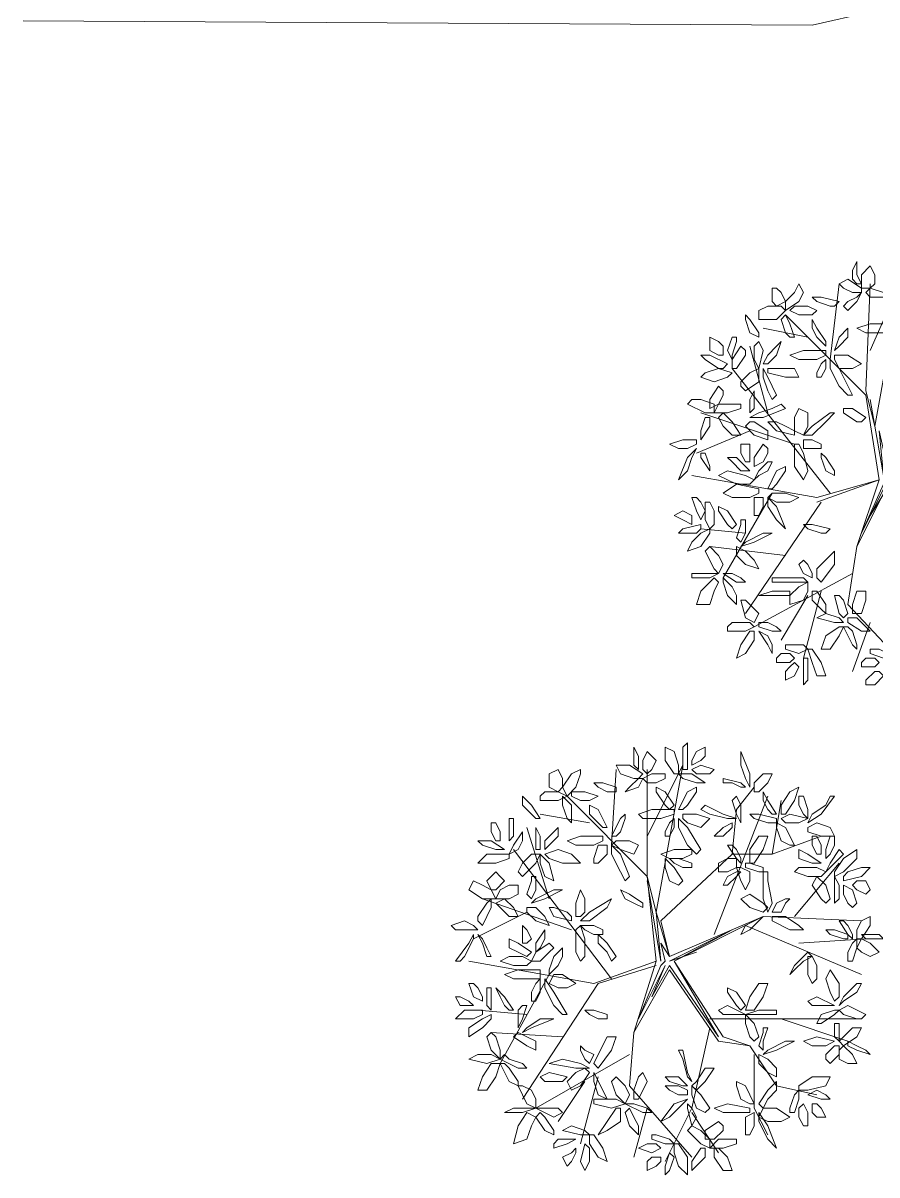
# Model space of a CAD drawing. Header units: millimetres. Extents: x 2529 to 2673, y 1639 to 1859.
# Drawn here: x 2553.42 to 2558.83, y 1704.19 to 1711.49 of the extents above; entities that cross this region are included whole.
import ezdxf

# ---------------------------------------------------------------- set-up
doc = ezdxf.new("R2010")
doc.units = ezdxf.units.MM
doc.layers.add('PDF_0', color=7, linetype='Continuous')
doc.layers.add('PDF_CVL_CUADCON_TIT', color=7, linetype='Continuous')

msp = doc.modelspace()

# ---------------------------------------------------------------- linework, layer by layer
at = {"layer": 'PDF_0', "lineweight": 9}
for points in [[(2558.702, 1709.8337), (2558.7302, 1709.8337), (2558.702, 1709.8902), (2558.702, 1709.9749), (2558.6737, 1709.9185), (2558.6737, 1709.862)], [(2558.7867, 1709.8055), (2558.7302, 1709.8055), (2558.7302, 1709.8902), (2558.7867, 1709.9467), (2558.8149, 1709.8902), (2558.8149, 1709.8337)], [(2558.2219, 1709.7773), (2558.2502, 1709.7208), (2558.1937, 1709.6925), (2558.1654, 1709.7208), (2558.1654, 1709.8055), (2558.1937, 1709.8055)], [(2558.3349, 1709.8337), (2558.3631, 1709.7773), (2558.3349, 1709.7208), (2558.2502, 1709.6643), (2558.2502, 1709.7208), (2558.3066, 1709.7773)], [(2558.6737, 1709.7773), (2558.6173, 1709.8055), (2558.589, 1709.8337), (2558.6455, 1709.862), (2558.7302, 1709.8055), (2558.7302, 1709.7773)], [(2558.8432, 1709.749), (2558.7867, 1709.749), (2558.7585, 1709.7773), (2558.7867, 1709.8055), (2558.8714, 1709.7773), (2558.8714, 1709.749)], [(2558.5325, 1709.6925), (2558.4478, 1709.7208), (2558.4196, 1709.749), (2558.4761, 1709.749), (2558.589, 1709.7208), (2558.5608, 1709.6925)], [(2558.6455, 1709.7208), (2558.702, 1709.749), (2558.7302, 1709.7773), (2558.702, 1709.7208), (2558.6455, 1709.6643), (2558.6173, 1709.6925)], [(2558.1372, 1709.6925), (2558.2219, 1709.6925), (2558.2502, 1709.6643), (2558.1937, 1709.6078), (2558.0807, 1709.6078), (2558.0807, 1709.6643)], [(2558.2784, 1709.6643), (2558.3066, 1709.6925), (2558.3913, 1709.6925), (2558.4478, 1709.6643), (2558.4196, 1709.6361), (2558.3349, 1709.6361)], [(2558.0242, 1709.5231), (2557.996, 1709.6078), (2557.996, 1709.6361), (2558.0242, 1709.6078), (2558.0807, 1709.5231), (2558.0807, 1709.4949)], [(2558.2502, 1709.5231), (2558.2219, 1709.6078), (2558.2502, 1709.6361), (2558.2784, 1709.5796), (2558.3066, 1709.4949), (2558.2784, 1709.4949)], [(2558.4478, 1709.4949), (2558.4196, 1709.5513), (2558.4196, 1709.6078), (2558.4478, 1709.5513), (2558.5043, 1709.4666), (2558.5043, 1709.4384)], [(2558.8714, 1709.5231), (2558.7585, 1709.5231), (2558.702, 1709.5513), (2558.7867, 1709.5796), (2558.9279, 1709.5796), (2558.9279, 1709.5513)], [(2558.589, 1709.4384), (2558.5608, 1709.4101), (2558.589, 1709.4949), (2558.6455, 1709.5513), (2558.6455, 1709.4949)], [(2557.8548, 1709.3819), (2557.8266, 1709.3819), (2557.7701, 1709.4101), (2557.7701, 1709.4949), (2557.8266, 1709.4666), (2557.8548, 1709.4384)], [(2557.9395, 1709.4666), (2557.9113, 1709.3819), (2557.9113, 1709.3537), (2557.883, 1709.4101), (2557.9113, 1709.4949), (2557.9395, 1709.4949)], [(2557.996, 1709.3819), (2557.9395, 1709.2972), (2557.9113, 1709.2972), (2557.9113, 1709.3537), (2557.9678, 1709.4384), (2557.996, 1709.4101)], [(2558.0525, 1709.3537), (2558.0807, 1709.2972), (2558.109, 1709.4101), (2558.0807, 1709.4666), (2558.0525, 1709.4384)], [(2558.1372, 1709.3819), (2558.1937, 1709.4384), (2558.2219, 1709.4666), (2558.1937, 1709.3819), (2558.1372, 1709.3254), (2558.109, 1709.3254)], [(2557.8266, 1709.2972), (2557.7418, 1709.3537), (2557.7136, 1709.3819), (2557.7701, 1709.3819), (2557.883, 1709.3254), (2557.8548, 1709.2972)], [(2558.4478, 1709.3537), (2558.3349, 1709.3537), (2558.2784, 1709.3819), (2558.3631, 1709.4101), (2558.5043, 1709.4101), (2558.5043, 1709.3819)], [(2558.5608, 1709.3537), (2558.5608, 1709.3819), (2558.6455, 1709.3819), (2558.7302, 1709.3254), (2558.6737, 1709.2972), (2558.589, 1709.2972)], [(2557.9113, 1709.2689), (2557.883, 1709.2407), (2557.7983, 1709.2125), (2557.7136, 1709.2407), (2557.7418, 1709.2689), (2557.8266, 1709.2972)], [(2557.9678, 1709.2125), (2558.0242, 1709.2689), (2558.0807, 1709.2972), (2558.0807, 1709.2125), (2557.996, 1709.156), (2557.9678, 1709.1842)], [(2558.1372, 1709.156), (2558.109, 1709.2407), (2558.109, 1709.2972), (2558.1372, 1709.2407), (2558.1937, 1709.1277), (2558.1654, 1709.0995)], [(2558.1372, 1709.2972), (2558.1372, 1709.2689), (2558.2502, 1709.2407), (2558.3349, 1709.2407), (2558.3066, 1709.2972), (2558.1937, 1709.2972)], [(2558.4478, 1709.2407), (2558.4761, 1709.2407), (2558.5043, 1709.2972), (2558.5043, 1709.3537), (2558.4761, 1709.3254), (2558.4478, 1709.2689)], [(2558.589, 1709.1842), (2558.5325, 1709.2972), (2558.5325, 1709.3537), (2558.589, 1709.2972), (2558.6737, 1709.1277), (2558.6455, 1709.1277)], [(2557.8548, 1709.1277), (2557.8266, 1709.0713), (2557.7701, 1709.043), (2557.7701, 1709.0995), (2557.8266, 1709.1842), (2557.8548, 1709.156)], [(2558.0242, 1709.0995), (2558.0242, 1709.043), (2558.0242, 1709.0148), (2558.0525, 1709.043), (2558.0525, 1709.1277), (2558.0525, 1709.156)], [(2557.7136, 1709.0995), (2557.7983, 1709.0713), (2557.7983, 1709.0148), (2557.7418, 1709.0148), (2557.6289, 1709.0713), (2557.6571, 1709.0995)], [(2557.9678, 1709.0713), (2557.9678, 1709.043), (2557.883, 1709.0148), (2557.7983, 1709.0148), (2557.8266, 1709.0713), (2557.9113, 1709.0713)], [(2558.1654, 1709.043), (2558.0807, 1709.0148), (2558.0242, 1708.9865), (2558.109, 1708.9865), (2558.2502, 1709.043), (2558.2219, 1709.0713)], [(2557.8266, 1708.9865), (2557.8548, 1709.0148), (2557.9113, 1708.9583), (2557.9678, 1708.8736), (2557.9113, 1708.8736), (2557.8548, 1708.9301)], [(2558.3631, 1708.8736), (2558.3066, 1708.9018), (2558.3066, 1708.9865), (2558.3349, 1709.043), (2558.3913, 1709.0148), (2558.3913, 1708.9301)], [(2558.5043, 1708.9583), (2558.4196, 1708.8736), (2558.3631, 1708.8736), (2558.4196, 1708.9301), (2558.5325, 1709.0148), (2558.5608, 1709.0148)], [(2558.702, 1708.9583), (2558.6173, 1709.0148), (2558.6173, 1709.043), (2558.6737, 1709.043), (2558.7585, 1708.9865), (2558.7302, 1708.9583)], [(2557.7136, 1708.9018), (2557.7136, 1708.8453), (2557.7701, 1708.9301), (2557.7701, 1708.9865), (2557.7418, 1708.9865)], [(2558.0242, 1708.9583), (2557.996, 1708.9301), (2558.0525, 1708.8736), (2558.1372, 1708.8453), (2558.1372, 1708.9018), (2558.0525, 1708.9583)], [(2558.2502, 1708.9301), (2558.1937, 1708.9583), (2558.1372, 1708.9583), (2558.1937, 1708.9018), (2558.3066, 1708.8736), (2558.3066, 1708.9018)], [(2557.6854, 1708.8171), (2557.6854, 1708.8453), (2557.6006, 1708.8453), (2557.5159, 1708.8171), (2557.5724, 1708.7889), (2557.6289, 1708.7889)], [(2558.4761, 1708.7889), (2558.4761, 1708.8171), (2558.4196, 1708.8453), (2558.3631, 1708.8453), (2558.3631, 1708.7889), (2558.4478, 1708.7889)], [(2557.6289, 1708.6477), (2557.5724, 1708.5912), (2557.6289, 1708.7324), (2557.6854, 1708.7889), (2557.6571, 1708.7324)], [(2558.0242, 1708.7041), (2557.996, 1708.7041), (2557.9678, 1708.7606), (2557.9678, 1708.8171), (2558.0242, 1708.8171), (2558.0242, 1708.7606)], [(2558.1372, 1708.7606), (2558.109, 1708.7041), (2558.0525, 1708.6759), (2558.0525, 1708.7324), (2558.109, 1708.8171), (2558.1372, 1708.7889)], [(2558.3631, 1708.7606), (2558.3913, 1708.6477), (2558.3631, 1708.5912), (2558.3066, 1708.6759), (2558.3066, 1708.8171), (2558.3349, 1708.8171)], [(2557.7701, 1708.6759), (2557.7701, 1708.6477), (2557.7136, 1708.7324), (2557.7136, 1708.7606), (2557.7418, 1708.7606)], [(2557.9678, 1708.6477), (2558.0242, 1708.6477), (2557.9395, 1708.7324), (2557.883, 1708.7324), (2557.9113, 1708.7041)], [(2558.1372, 1708.6477), (2558.0807, 1708.6194), (2558.0525, 1708.5912), (2558.0807, 1708.6477), (2558.1372, 1708.7041), (2558.1654, 1708.7041)], [(2558.5043, 1708.6477), (2558.4761, 1708.7324), (2558.4761, 1708.7606), (2558.5043, 1708.7324), (2558.5608, 1708.6477), (2558.5608, 1708.6194)], [(2558.0525, 1708.5912), (2558.0242, 1708.5629), (2557.9395, 1708.5629), (2557.8266, 1708.6194), (2557.883, 1708.6477), (2557.996, 1708.6194)], [(2558.1937, 1708.5629), (2558.2502, 1708.6477), (2558.2502, 1708.6759), (2558.1937, 1708.6477), (2558.1372, 1708.5347), (2558.1654, 1708.5347)], [(2558.0242, 1708.4782), (2557.9113, 1708.4782), (2557.8548, 1708.5065), (2557.9395, 1708.5629), (2558.0807, 1708.5347), (2558.0807, 1708.5065)], [(2558.1372, 1708.4782), (2558.1654, 1708.5065), (2558.2502, 1708.5065), (2558.3349, 1708.4782), (2558.2784, 1708.45), (2558.1937, 1708.45)], [(2557.7136, 1708.45), (2557.7418, 1708.3935), (2557.7136, 1708.337), (2557.6854, 1708.3935), (2557.6571, 1708.4782), (2557.6854, 1708.4782)], [(2557.7983, 1708.3935), (2557.7983, 1708.3088), (2557.7701, 1708.2806), (2557.7418, 1708.337), (2557.7418, 1708.45), (2557.7701, 1708.45)], [(2557.883, 1708.3088), (2557.8266, 1708.3935), (2557.8266, 1708.4217), (2557.883, 1708.3935), (2557.9395, 1708.3088), (2557.9113, 1708.2806)], [(2558.0525, 1708.3653), (2558.0807, 1708.3653), (2558.109, 1708.4217), (2558.109, 1708.4782), (2558.0525, 1708.4782), (2558.0525, 1708.4217)], [(2558.1937, 1708.337), (2558.2502, 1708.2806), (2558.1937, 1708.4217), (2558.1372, 1708.4782), (2558.1372, 1708.4217)], [(2557.6571, 1708.337), (2557.6571, 1708.3088), (2557.6006, 1708.337), (2557.5442, 1708.3653), (2557.6006, 1708.3935), (2557.6571, 1708.3653)], [(2557.9678, 1708.3088), (2557.9395, 1708.2241), (2557.9678, 1708.1958), (2557.996, 1708.2523), (2557.996, 1708.337), (2557.9678, 1708.337)], [(2557.6854, 1708.2523), (2557.6006, 1708.2523), (2557.5724, 1708.2523), (2557.6006, 1708.2806), (2557.7136, 1708.3088), (2557.7136, 1708.2806)], [(2557.7701, 1708.2806), (2557.7701, 1708.2523), (2557.7136, 1708.1676), (2557.6289, 1708.1394), (2557.6571, 1708.1958), (2557.7136, 1708.2523)], [(2558.4761, 1708.2523), (2558.3913, 1708.2806), (2558.3631, 1708.3088), (2558.4196, 1708.3088), (2558.5325, 1708.2806), (2558.5043, 1708.2523)], [(2558.109, 1708.2523), (2558.1654, 1708.2523), (2558.0525, 1708.1958), (2557.9678, 1708.1676), (2557.996, 1708.1958)], [(2557.8266, 1708.1111), (2557.8548, 1708.0546), (2557.8266, 1707.9982), (2557.7983, 1708.0264), (2557.7418, 1708.1394), (2557.7701, 1708.1676)], [(2557.9395, 1708.1676), (2557.9395, 1708.1111), (2557.996, 1708.0546), (2558.0807, 1708.0264), (2558.0525, 1708.0829), (2557.996, 1708.1394)], [(2558.4478, 1708.0264), (2558.5325, 1708.1111), (2558.5608, 1708.1394), (2558.5608, 1708.0546), (2558.4761, 1707.9417), (2558.4478, 1707.9699)], [(2558.3631, 1708.0829), (2558.3349, 1708.0546), (2558.3631, 1707.9982), (2558.4196, 1707.9699), (2558.4196, 1707.9982), (2558.3913, 1708.0546)], [(2557.6854, 1707.9982), (2557.7983, 1707.9982), (2557.8266, 1707.9982), (2557.7701, 1707.9699), (2557.6571, 1707.9699), (2557.6571, 1707.9982)], [(2557.8266, 1707.9417), (2557.7983, 1707.9699), (2557.7136, 1707.8852), (2557.6854, 1707.8005), (2557.7701, 1707.8005), (2557.7983, 1707.8852)], [(2557.9113, 1707.9982), (2557.8548, 1707.9982), (2557.9395, 1707.9417), (2557.996, 1707.9417), (2557.9678, 1707.9699)], [(2557.9113, 1707.9134), (2557.9395, 1707.857), (2557.9395, 1707.8005), (2557.883, 1707.857), (2557.8548, 1707.9417), (2557.8548, 1707.9699)], [(2558.2219, 1707.9699), (2558.3631, 1707.9699), (2558.3913, 1707.9417), (2558.3066, 1707.9417), (2558.1654, 1707.9417), (2558.1654, 1707.9699)], [(2558.3913, 1707.9417), (2558.3913, 1707.8852), (2558.3631, 1707.8287), (2558.2784, 1707.8005), (2558.2784, 1707.857), (2558.3349, 1707.9134)], [(2558.0242, 1707.8005), (2558.0807, 1707.744), (2558.0525, 1707.6875), (2557.996, 1707.7158), (2557.9678, 1707.8287), (2557.996, 1707.8287)], [(2558.2219, 1707.857), (2558.1372, 1707.857), (2558.0807, 1707.857), (2558.1654, 1707.8852), (2558.2784, 1707.8852), (2558.2784, 1707.857)], [(2558.4196, 1707.8287), (2558.4761, 1707.7722), (2558.5043, 1707.744), (2558.5043, 1707.8005), (2558.4478, 1707.8852), (2558.4196, 1707.8852)], [(2558.6173, 1707.8287), (2558.6455, 1707.744), (2558.6173, 1707.7158), (2558.589, 1707.744), (2558.5608, 1707.857), (2558.589, 1707.857)], [(2558.6737, 1707.8005), (2558.702, 1707.8852), (2558.7585, 1707.8852), (2558.7585, 1707.8287), (2558.7302, 1707.744), (2558.6737, 1707.744)], [(2557.9113, 1707.6875), (2558.0242, 1707.6875), (2558.0525, 1707.6593), (2557.996, 1707.631), (2557.883, 1707.631), (2557.883, 1707.6593)], [(2558.1372, 1707.6875), (2558.1937, 1707.6593), (2558.2219, 1707.631), (2558.1654, 1707.631), (2558.0807, 1707.6593), (2558.0807, 1707.6875)], [(2558.5043, 1707.744), (2558.4478, 1707.7158), (2558.5608, 1707.6875), (2558.6173, 1707.6875), (2558.589, 1707.7158)], [(2558.702, 1707.7158), (2558.7585, 1707.6593), (2558.7867, 1707.631), (2558.7302, 1707.631), (2558.6455, 1707.6875), (2558.6455, 1707.7158)], [(2558.0525, 1707.631), (2558.0242, 1707.631), (2557.9678, 1707.5463), (2557.9395, 1707.4616), (2557.996, 1707.4898), (2558.0525, 1707.5746)], [(2558.1372, 1707.6028), (2558.0807, 1707.631), (2558.1372, 1707.5463), (2558.1654, 1707.4898), (2558.1654, 1707.5463)], [(2558.6173, 1707.6593), (2558.589, 1707.6593), (2558.5043, 1707.6028), (2558.4761, 1707.5181), (2558.5325, 1707.5181), (2558.589, 1707.6028)], [(2558.6737, 1707.631), (2558.702, 1707.5463), (2558.702, 1707.5181), (2558.6737, 1707.5463), (2558.6173, 1707.6593), (2558.6455, 1707.6593)], [(2558.2784, 1707.5463), (2558.3631, 1707.5463), (2558.3913, 1707.5181), (2558.3349, 1707.4898), (2558.2502, 1707.5181), (2558.2502, 1707.5463)], [(2558.2219, 1707.4898), (2558.2784, 1707.4898), (2558.3066, 1707.4616), (2558.2784, 1707.4334), (2558.1937, 1707.4334), (2558.1937, 1707.4616)], [(2558.3913, 1707.4051), (2558.3913, 1707.3204), (2558.3631, 1707.2922), (2558.3631, 1707.3486), (2558.3631, 1707.4616), (2558.3913, 1707.4616)], [(2558.3913, 1707.5181), (2558.4196, 1707.5181), (2558.4761, 1707.4334), (2558.5043, 1707.3486), (2558.4478, 1707.3486), (2558.4196, 1707.4334)], [(2558.7585, 1707.4616), (2558.8149, 1707.4616), (2558.8432, 1707.4334), (2558.8149, 1707.4051), (2558.7302, 1707.4051), (2558.7302, 1707.4334)], [(2558.8432, 1707.5181), (2558.8997, 1707.4898), (2558.9279, 1707.4616), (2558.8714, 1707.4616), (2558.7867, 1707.4898), (2558.7867, 1707.5181)], [(2558.3066, 1707.4334), (2558.3349, 1707.4051), (2558.3066, 1707.3486), (2558.2502, 1707.3204), (2558.2502, 1707.3769), (2558.2784, 1707.4051)], [(2558.8432, 1707.3769), (2558.8714, 1707.3486), (2558.8149, 1707.2922), (2558.7585, 1707.2922), (2558.7585, 1707.3204), (2558.8149, 1707.3769)], [(2557.3182, 1706.7556), (2557.3182, 1706.8403), (2557.29, 1706.8968), (2557.29, 1706.8686), (2557.29, 1706.7838)], [(2557.5724, 1706.7274), (2557.5442, 1706.7274), (2557.4877, 1706.8121), (2557.4877, 1706.8968), (2557.5442, 1706.8686), (2557.5724, 1706.7838)], [(2557.6006, 1706.8121), (2557.6006, 1706.8968), (2557.6289, 1706.925), (2557.6289, 1706.8686), (2557.6289, 1706.7556), (2557.6006, 1706.7556)], [(2557.6571, 1706.7838), (2557.6571, 1706.8121), (2557.6854, 1706.8686), (2557.7418, 1706.8968), (2557.7418, 1706.8403), (2557.7136, 1706.8121)], [(2557.3747, 1706.7274), (2557.3465, 1706.7556), (2557.3465, 1706.8121), (2557.3747, 1706.8686), (2557.4312, 1706.8121), (2557.403, 1706.7556)], [(2557.9678, 1706.7838), (2557.9678, 1706.8686), (2558.0242, 1706.7274), (2558.0242, 1706.6427), (2557.996, 1706.6991)], [(2556.8382, 1706.6991), (2556.8382, 1706.6427), (2556.8099, 1706.6144), (2556.7534, 1706.6427), (2556.7534, 1706.7274), (2556.8099, 1706.7556)], [(2556.9511, 1706.7556), (2556.9511, 1706.7274), (2556.9229, 1706.6427), (2556.8664, 1706.5862), (2556.8382, 1706.6427), (2556.8946, 1706.7274)], [(2557.29, 1706.6991), (2557.2053, 1706.7274), (2557.177, 1706.7838), (2557.2618, 1706.7838), (2557.3465, 1706.7274), (2557.3182, 1706.6991)], [(2557.7701, 1706.7274), (2557.7983, 1706.7556), (2557.7136, 1706.7838), (2557.6571, 1706.7556), (2557.6854, 1706.7274)], [(2557.1206, 1706.6144), (2557.0641, 1706.6427), (2557.0358, 1706.6709), (2557.0923, 1706.6709), (2557.177, 1706.6427), (2557.177, 1706.6144)], [(2557.2618, 1706.6427), (2557.2335, 1706.6144), (2557.3182, 1706.6427), (2557.3465, 1706.6991), (2557.3182, 1706.6991)], [(2557.4312, 1706.6709), (2557.3747, 1706.6709), (2557.3465, 1706.6991), (2557.403, 1706.7274), (2557.4877, 1706.7274), (2557.4877, 1706.6991)], [(2557.6854, 1706.6709), (2557.6006, 1706.6991), (2557.5724, 1706.7274), (2557.6571, 1706.7274), (2557.7418, 1706.6709), (2557.7136, 1706.6709)], [(2557.9113, 1706.6709), (2557.9678, 1706.6427), (2557.996, 1706.6427), (2557.9678, 1706.6709), (2557.8548, 1706.6991), (2557.8548, 1706.6709)], [(2558.0525, 1706.6144), (2558.0807, 1706.6144), (2558.1372, 1706.6709), (2558.1654, 1706.7274), (2558.109, 1706.7274), (2558.0525, 1706.6709)], [(2556.6405, 1706.4732), (2556.584, 1706.5297), (2556.584, 1706.5862), (2556.6405, 1706.5297), (2556.697, 1706.445), (2556.6687, 1706.445)], [(2556.7252, 1706.6144), (2556.8099, 1706.6144), (2556.8664, 1706.5862), (2556.8099, 1706.5579), (2556.697, 1706.5579), (2556.697, 1706.5862)], [(2556.8664, 1706.445), (2556.8946, 1706.4167), (2556.8946, 1706.5297), (2556.8382, 1706.5862), (2556.8382, 1706.5297)], [(2556.8946, 1706.5862), (2556.8946, 1706.6144), (2556.9794, 1706.6144), (2557.0641, 1706.5862), (2557.0076, 1706.5579), (2556.9511, 1706.5579)], [(2557.4877, 1706.5297), (2557.4312, 1706.6144), (2557.4312, 1706.6427), (2557.4877, 1706.6144), (2557.5442, 1706.5297), (2557.5159, 1706.5015)], [(2557.6289, 1706.5297), (2557.6854, 1706.6144), (2557.6854, 1706.6427), (2557.6289, 1706.6144), (2557.5724, 1706.5015), (2557.6006, 1706.5015)], [(2557.9678, 1706.4167), (2557.9678, 1706.445), (2557.9678, 1706.5297), (2557.9395, 1706.5862), (2557.9113, 1706.5579), (2557.9395, 1706.4732)], [(2558.1372, 1706.5015), (2558.109, 1706.5579), (2558.109, 1706.6144), (2558.1372, 1706.5579), (2558.1937, 1706.4732), (2558.1654, 1706.4732)], [(2558.2219, 1706.4732), (2558.2502, 1706.4732), (2558.3066, 1706.5579), (2558.3349, 1706.6427), (2558.2784, 1706.6144), (2558.2219, 1706.5297)], [(2558.3349, 1706.5297), (2558.3631, 1706.4732), (2558.3913, 1706.445), (2558.3913, 1706.5015), (2558.3631, 1706.5862), (2558.3349, 1706.5862)], [(2558.5043, 1706.5297), (2558.4196, 1706.4732), (2558.3913, 1706.4167), (2558.4761, 1706.4732), (2558.5608, 1706.5862), (2558.5325, 1706.5862)], [(2557.0641, 1706.4167), (2557.0076, 1706.4732), (2557.0076, 1706.5297), (2557.0641, 1706.5015), (2557.1206, 1706.3885), (2557.0923, 1706.3885)], [(2557.7701, 1706.4732), (2557.883, 1706.445), (2557.9395, 1706.445), (2557.8548, 1706.4732), (2557.7418, 1706.5297), (2557.7136, 1706.5015)], [(2556.5275, 1706.3885), (2556.5275, 1706.332), (2556.4993, 1706.3038), (2556.4993, 1706.3603), (2556.4993, 1706.445), (2556.5275, 1706.445)], [(2557.2053, 1706.3603), (2557.2335, 1706.445), (2557.2335, 1706.4732), (2557.2053, 1706.445), (2557.1488, 1706.332), (2557.177, 1706.332)], [(2557.4594, 1706.445), (2557.3465, 1706.445), (2557.3182, 1706.4732), (2557.403, 1706.5015), (2557.5442, 1706.5015), (2557.5442, 1706.4732)], [(2557.4877, 1706.332), (2557.5159, 1706.332), (2557.5442, 1706.3885), (2557.5442, 1706.445), (2557.5159, 1706.4167), (2557.4877, 1706.3603)], [(2557.6289, 1706.2755), (2557.5724, 1706.3885), (2557.5724, 1706.445), (2557.6289, 1706.3885), (2557.7136, 1706.2473), (2557.6854, 1706.2191)], [(2557.6006, 1706.445), (2557.6006, 1706.4732), (2557.6854, 1706.4732), (2557.7701, 1706.445), (2557.7136, 1706.3885), (2557.6289, 1706.4167)], [(2558.1372, 1706.4167), (2558.0525, 1706.445), (2558.0242, 1706.4732), (2558.0807, 1706.4732), (2558.1937, 1706.445), (2558.1937, 1706.4167)], [(2558.3349, 1706.4167), (2558.3913, 1706.445), (2558.2784, 1706.4732), (2558.2219, 1706.445), (2558.2502, 1706.4167)], [(2556.4428, 1706.3038), (2556.4146, 1706.3038), (2556.3863, 1706.3603), (2556.3863, 1706.4167), (2556.4146, 1706.4167), (2556.4428, 1706.3603)], [(2556.6687, 1706.2755), (2556.6687, 1706.3603), (2556.6687, 1706.3885), (2556.697, 1706.332), (2556.697, 1706.2473), (2556.6687, 1706.2473)], [(2556.7252, 1706.3038), (2556.7252, 1706.2473), (2556.8099, 1706.332), (2556.8099, 1706.3885), (2556.7817, 1706.3603)], [(2557.8548, 1706.332), (2557.7983, 1706.332), (2557.8548, 1706.3885), (2557.9113, 1706.4167), (2557.9113, 1706.3885)], [(2558.2219, 1706.3038), (2558.1937, 1706.3885), (2558.1937, 1706.4167), (2558.2502, 1706.3885), (2558.3066, 1706.2755), (2558.2784, 1706.2755)], [(2558.3913, 1706.3885), (2558.3913, 1706.3603), (2558.4761, 1706.332), (2558.5608, 1706.332), (2558.5325, 1706.3885), (2558.4478, 1706.4167)], [(2556.4146, 1706.2473), (2556.4711, 1706.2473), (2556.3863, 1706.3038), (2556.3016, 1706.3038), (2556.3299, 1706.2755)], [(2556.584, 1706.3038), (2556.5558, 1706.2473), (2556.4993, 1706.2191), (2556.5275, 1706.2755), (2556.584, 1706.3603), (2556.584, 1706.332)], [(2557.0358, 1706.2755), (2556.9229, 1706.2755), (2556.8664, 1706.3038), (2556.9511, 1706.332), (2557.0923, 1706.332), (2557.0923, 1706.3038)], [(2557.1488, 1706.2755), (2557.177, 1706.3038), (2557.2618, 1706.3038), (2557.3182, 1706.2755), (2557.29, 1706.2191), (2557.2053, 1706.2473)], [(2558.0242, 1706.1626), (2558.0525, 1706.1626), (2558.109, 1706.2473), (2558.1372, 1706.332), (2558.0807, 1706.332), (2558.0242, 1706.2473)], [(2558.4761, 1706.2191), (2558.4478, 1706.2191), (2558.4196, 1706.2755), (2558.4196, 1706.332), (2558.4478, 1706.332), (2558.4761, 1706.2755)], [(2558.5608, 1706.2755), (2558.5325, 1706.2191), (2558.5043, 1706.1908), (2558.5043, 1706.2473), (2558.5325, 1706.332), (2558.5608, 1706.332)], [(2556.4993, 1706.2191), (2556.4993, 1706.1908), (2556.4146, 1706.1626), (2556.3016, 1706.1626), (2556.3581, 1706.2191), (2556.4428, 1706.2191)], [(2556.584, 1706.1626), (2556.6405, 1706.2191), (2556.697, 1706.2191), (2556.6687, 1706.1626), (2556.584, 1706.0779), (2556.5558, 1706.1061)], [(2556.7252, 1706.0779), (2556.7817, 1706.0496), (2556.7534, 1706.1626), (2556.697, 1706.2191), (2556.697, 1706.1626)], [(2556.7252, 1706.2191), (2556.7534, 1706.1908), (2556.8382, 1706.1626), (2556.9511, 1706.1626), (2556.8946, 1706.2191), (2556.8099, 1706.2473)], [(2557.0358, 1706.1626), (2557.0641, 1706.1626), (2557.1206, 1706.2191), (2557.1206, 1706.2755), (2557.0641, 1706.2755), (2557.0358, 1706.1908)], [(2557.2053, 1706.1061), (2557.1488, 1706.2191), (2557.1488, 1706.2755), (2557.2053, 1706.2191), (2557.2618, 1706.0779), (2557.2335, 1706.0496)], [(2557.6006, 1706.1908), (2557.5159, 1706.1908), (2557.4594, 1706.2191), (2557.5442, 1706.2473), (2557.6571, 1706.2473), (2557.6571, 1706.2191)], [(2557.9395, 1706.2473), (2557.9678, 1706.1908), (2557.9678, 1706.1626), (2557.9395, 1706.1908), (2557.883, 1706.2755), (2557.9113, 1706.2755)], [(2558.4196, 1706.1626), (2558.4761, 1706.1626), (2558.3913, 1706.2191), (2558.3349, 1706.2473), (2558.3349, 1706.1908)], [(2558.589, 1706.1908), (2558.5325, 1706.1343), (2558.5043, 1706.1061), (2558.5325, 1706.1626), (2558.589, 1706.2473), (2558.6173, 1706.2191)], [(2558.5608, 1706.0779), (2558.5608, 1706.1061), (2558.6173, 1706.1908), (2558.702, 1706.2473), (2558.702, 1706.1908), (2558.6173, 1706.1061)], [(2557.5159, 1706.0496), (2557.4877, 1706.1343), (2557.4877, 1706.1908), (2557.5442, 1706.1343), (2557.6006, 1706.0496), (2557.5724, 1706.0214)], [(2557.6006, 1706.1343), (2557.5442, 1706.1626), (2557.5159, 1706.1908), (2557.5724, 1706.1908), (2557.6571, 1706.1626), (2557.6571, 1706.1343)], [(2557.9395, 1706.1908), (2557.9395, 1706.1343), (2557.883, 1706.1061), (2557.8266, 1706.1061), (2557.8266, 1706.1626), (2557.883, 1706.1908)], [(2558.0807, 1706.1061), (2557.996, 1706.1343), (2557.996, 1706.1626), (2558.0242, 1706.1626), (2558.109, 1706.1343), (2558.109, 1706.1061)], [(2556.4711, 1706.0496), (2556.4146, 1705.9931), (2556.3863, 1705.9931), (2556.3581, 1706.0496), (2556.4146, 1706.1061), (2556.4428, 1706.0779)], [(2556.6405, 1706.0496), (2556.6123, 1705.9649), (2556.6405, 1705.9367), (2556.6687, 1705.9931), (2556.6687, 1706.0779), (2556.6405, 1706.0779)], [(2557.9678, 1706.1061), (2557.9395, 1706.1061), (2557.883, 1706.0779), (2557.8548, 1706.0214), (2557.883, 1706.0214), (2557.9395, 1706.0779)], [(2558.0242, 1706.1061), (2558.0242, 1706.0496), (2557.996, 1705.9931), (2557.9678, 1706.0496), (2557.9395, 1706.1343), (2557.9678, 1706.1343)], [(2558.1372, 1706.0496), (2558.1654, 1705.9084), (2558.1372, 1705.8519), (2558.109, 1705.9367), (2558.109, 1706.1061), (2558.1372, 1706.1061)], [(2558.5043, 1706.1061), (2558.4761, 1706.0779), (2558.3913, 1706.0779), (2558.3066, 1706.1061), (2558.3349, 1706.1343), (2558.4478, 1706.1343)], [(2558.4761, 1705.9367), (2558.4196, 1706.0214), (2558.4478, 1706.0779), (2558.5043, 1706.0214), (2558.5325, 1705.9367), (2558.5043, 1705.9084)], [(2558.5608, 1705.9649), (2558.5608, 1706.0496), (2558.5608, 1706.0779), (2558.589, 1706.0214), (2558.589, 1705.9367), (2558.5608, 1705.9084)], [(2558.6455, 1706.1061), (2558.7302, 1706.1343), (2558.7867, 1706.1343), (2558.7302, 1706.0779), (2558.6173, 1706.0496), (2558.6173, 1706.0779)], [(2556.3299, 1706.0214), (2556.3863, 1705.9931), (2556.4146, 1705.9367), (2556.3299, 1705.9367), (2556.2451, 1705.9931), (2556.2734, 1706.0496)], [(2556.5558, 1706.0214), (2556.5558, 1705.9649), (2556.4993, 1705.9367), (2556.4146, 1705.9367), (2556.4428, 1705.9931), (2556.4993, 1706.0214)], [(2558.6455, 1705.9084), (2558.6173, 1705.9649), (2558.6173, 1706.0214), (2558.6737, 1705.9931), (2558.702, 1705.9084), (2558.6737, 1705.8802)], [(2558.6737, 1706.0214), (2558.702, 1706.0496), (2558.7585, 1706.0496), (2558.7867, 1705.9931), (2558.7585, 1705.9649), (2558.702, 1705.9931)], [(2556.3016, 1705.8237), (2556.3581, 1705.9084), (2556.3863, 1705.9367), (2556.3863, 1705.8802), (2556.3299, 1705.7672), (2556.3016, 1705.7955)], [(2556.4146, 1705.9084), (2556.4711, 1705.9367), (2556.5275, 1705.8802), (2556.5558, 1705.8237), (2556.4993, 1705.8237), (2556.4428, 1705.8802)], [(2556.7817, 1705.9931), (2556.8382, 1705.9931), (2556.7252, 1705.9367), (2556.6405, 1705.9084), (2556.6687, 1705.9367)], [(2556.9511, 1705.8237), (2556.9229, 1705.8237), (2556.9229, 1705.9084), (2556.9511, 1705.9931), (2556.9794, 1705.9367), (2556.9794, 1705.8519)], [(2557.1206, 1705.8802), (2557.1488, 1705.9367), (2557.0076, 1705.8519), (2556.9511, 1705.7955), (2557.0076, 1705.7955)], [(2557.29, 1705.9084), (2557.2335, 1705.9367), (2557.2053, 1705.9931), (2557.2618, 1705.9649), (2557.3465, 1705.9084), (2557.3465, 1705.8802)], [(2558.1372, 1705.8802), (2558.109, 1705.8519), (2558.0242, 1705.8802), (2557.9678, 1705.9367), (2558.0242, 1705.9649), (2558.109, 1705.9084)], [(2558.2784, 1705.9367), (2558.2502, 1705.9367), (2558.1937, 1705.9084), (2558.1654, 1705.8519), (2558.2219, 1705.8519), (2558.2502, 1705.9084)], [(2556.6123, 1705.8802), (2556.6123, 1705.8519), (2556.6687, 1705.7955), (2556.7534, 1705.7672), (2556.7252, 1705.8237), (2556.6687, 1705.8802)], [(2556.8664, 1705.8519), (2556.7817, 1705.8802), (2556.7534, 1705.8802), (2556.7817, 1705.8237), (2556.8946, 1705.7955), (2556.8946, 1705.8237)], [(2556.3016, 1705.739), (2556.2734, 1705.7672), (2556.2169, 1705.7955), (2556.1322, 1705.7672), (2556.1604, 1705.739), (2556.2451, 1705.739)], [(2558.0525, 1705.7955), (2558.109, 1705.8237), (2558.0242, 1705.739), (2557.9678, 1705.7107), (2557.996, 1705.7672)], [(2558.2502, 1705.8237), (2558.3349, 1705.7672), (2558.3631, 1705.739), (2558.2784, 1705.739), (2558.1654, 1705.7955), (2558.1654, 1705.8237)], [(2558.6455, 1705.7672), (2558.6737, 1705.7107), (2558.6737, 1705.6825), (2558.6455, 1705.7107), (2558.589, 1705.7955), (2558.6173, 1705.7955)], [(2558.702, 1705.739), (2558.7302, 1705.7955), (2558.7867, 1705.8237), (2558.7867, 1705.7672), (2558.7302, 1705.6825), (2558.702, 1705.6825)], [(2556.2169, 1705.5695), (2556.2734, 1705.6825), (2556.2734, 1705.7107), (2556.2451, 1705.6543), (2556.1604, 1705.5413), (2556.1887, 1705.5413)], [(2556.3581, 1705.626), (2556.3299, 1705.6825), (2556.3016, 1705.7107), (2556.3299, 1705.6543), (2556.3581, 1705.5695), (2556.3863, 1705.5695)], [(2556.6123, 1705.6543), (2556.584, 1705.6543), (2556.584, 1705.7107), (2556.584, 1705.7672), (2556.6123, 1705.739), (2556.6405, 1705.6825)], [(2556.7252, 1705.6825), (2556.7252, 1705.739), (2556.6687, 1705.6543), (2556.6687, 1705.5978), (2556.697, 1705.626)], [(2556.9794, 1705.6825), (2556.9794, 1705.5695), (2556.9511, 1705.5413), (2556.9229, 1705.5978), (2556.9229, 1705.739), (2556.9511, 1705.7672)], [(2557.0923, 1705.7107), (2557.0923, 1705.739), (2557.0358, 1705.7672), (2556.9511, 1705.7672), (2556.9794, 1705.739), (2557.0358, 1705.7107)], [(2557.1206, 1705.5978), (2557.0641, 1705.6543), (2557.0641, 1705.7107), (2557.1206, 1705.6543), (2557.177, 1705.5695), (2557.1488, 1705.5413)], [(2558.6173, 1705.6825), (2558.5325, 1705.7107), (2558.5043, 1705.739), (2558.5608, 1705.739), (2558.6455, 1705.7107), (2558.6455, 1705.6825)], [(2558.7302, 1705.7107), (2558.7585, 1705.6825), (2558.8149, 1705.6825), (2558.8714, 1705.6825), (2558.8432, 1705.7107), (2558.7867, 1705.7107)], [(2556.5558, 1705.5978), (2556.4993, 1705.626), (2556.4993, 1705.6825), (2556.5558, 1705.6543), (2556.6405, 1705.5978), (2556.6123, 1705.5695)], [(2556.7534, 1705.5978), (2556.697, 1705.5413), (2556.6405, 1705.5413), (2556.6687, 1705.5978), (2556.7534, 1705.6543), (2556.7817, 1705.626)], [(2558.6455, 1705.5978), (2558.6737, 1705.6543), (2558.702, 1705.6825), (2558.702, 1705.626), (2558.6737, 1705.5413), (2558.6455, 1705.5413)], [(2558.702, 1705.626), (2558.7302, 1705.6825), (2558.7867, 1705.6543), (2558.8432, 1705.5978), (2558.7867, 1705.5695), (2558.7302, 1705.5978)], [(2556.6405, 1705.5413), (2556.6123, 1705.5131), (2556.5275, 1705.5131), (2556.4428, 1705.5413), (2556.4993, 1705.5695), (2556.584, 1705.5695)], [(2556.8099, 1705.5131), (2556.8382, 1705.5695), (2556.8382, 1705.626), (2556.7817, 1705.5695), (2556.7534, 1705.4848), (2556.7534, 1705.4566)], [(2558.3631, 1705.5413), (2558.3066, 1705.4848), (2558.2784, 1705.4566), (2558.3066, 1705.5131), (2558.3913, 1705.5978), (2558.4196, 1705.5695)], [(2558.4478, 1705.5131), (2558.4478, 1705.4283), (2558.4196, 1705.4001), (2558.3913, 1705.4566), (2558.3913, 1705.5695), (2558.4196, 1705.5695)], [(2556.6405, 1705.4283), (2556.5275, 1705.4283), (2556.4711, 1705.4566), (2556.5558, 1705.4848), (2556.697, 1705.4848), (2556.697, 1705.4283)], [(2556.6405, 1705.2871), (2556.6687, 1705.2871), (2556.697, 1705.3436), (2556.697, 1705.4283), (2556.6687, 1705.4001), (2556.6405, 1705.3436)], [(2556.7817, 1705.2589), (2556.7252, 1705.3719), (2556.7252, 1705.4283), (2556.7817, 1705.3436), (2556.8664, 1705.2024), (2556.8382, 1705.2024)], [(2556.7534, 1705.4001), (2556.7817, 1705.4566), (2556.8382, 1705.4566), (2556.9229, 1705.4001), (2556.8664, 1705.3719), (2556.8099, 1705.3719)], [(2558.5608, 1705.2871), (2558.589, 1705.3154), (2558.589, 1705.4001), (2558.5325, 1705.4848), (2558.5043, 1705.4283), (2558.5325, 1705.3436)], [(2556.3016, 1705.3719), (2556.3299, 1705.3154), (2556.3299, 1705.2871), (2556.2734, 1705.3154), (2556.2451, 1705.4001), (2556.2734, 1705.4001)], [(2556.3863, 1705.3154), (2556.3863, 1705.2589), (2556.3863, 1705.2307), (2556.3581, 1705.2589), (2556.3581, 1705.3719), (2556.3863, 1705.3719)], [(2556.4711, 1705.2589), (2556.4428, 1705.3154), (2556.4146, 1705.3719), (2556.4711, 1705.3154), (2556.5275, 1705.2307), (2556.4993, 1705.2307)], [(2557.9395, 1705.2589), (2557.883, 1705.3436), (2557.883, 1705.3719), (2557.9395, 1705.3436), (2557.996, 1705.2589), (2557.9678, 1705.2307)], [(2557.996, 1705.2307), (2558.0525, 1705.2307), (2558.109, 1705.3154), (2558.1372, 1705.4001), (2558.0807, 1705.4001), (2558.0242, 1705.3154)], [(2558.702, 1705.3436), (2558.6173, 1705.2871), (2558.589, 1705.2589), (2558.6173, 1705.3154), (2558.702, 1705.4001), (2558.7302, 1705.4001)], [(2556.2734, 1705.2589), (2556.2451, 1705.2589), (2556.1887, 1705.2589), (2556.1604, 1705.3154), (2556.1887, 1705.3154), (2556.2451, 1705.2871)], [(2558.5043, 1705.2589), (2558.4196, 1705.2589), (2558.3913, 1705.2871), (2558.4478, 1705.3154), (2558.5608, 1705.2589), (2558.5325, 1705.2589)], [(2556.2734, 1705.1742), (2556.2169, 1705.1742), (2556.1604, 1705.1742), (2556.2169, 1705.2307), (2556.3299, 1705.2307), (2556.3299, 1705.2024)], [(2556.3863, 1705.2024), (2556.3863, 1705.1742), (2556.3299, 1705.1177), (2556.2451, 1705.0612), (2556.2451, 1705.1177), (2556.3299, 1705.1742)], [(2556.5558, 1705.2307), (2556.5558, 1705.1459), (2556.5558, 1705.1177), (2556.584, 1705.1742), (2556.6123, 1705.2589), (2556.584, 1705.2589)], [(2557.0641, 1705.1742), (2557.0076, 1705.2024), (2556.9794, 1705.2307), (2557.0358, 1705.2307), (2557.1206, 1705.2024), (2557.1206, 1705.1742)], [(2557.9395, 1705.2024), (2557.8548, 1705.2024), (2557.8266, 1705.2307), (2557.883, 1705.2589), (2557.996, 1705.2024), (2557.9678, 1705.2024)], [(2558.1372, 1705.2024), (2558.0525, 1705.2024), (2557.996, 1705.2024), (2558.0807, 1705.2307), (2558.1937, 1705.2307), (2558.1937, 1705.2024)], [(2558.0242, 1705.0612), (2557.996, 1705.1459), (2557.996, 1705.2024), (2558.0525, 1705.1459), (2558.0807, 1705.0612), (2558.0525, 1705.033)], [(2558.5608, 1705.2024), (2558.4761, 1705.1459), (2558.4478, 1705.1459), (2558.4761, 1705.2024), (2558.5608, 1705.2307), (2558.589, 1705.2307)], [(2558.702, 1705.1742), (2558.6173, 1705.2024), (2558.589, 1705.2307), (2558.6455, 1705.2589), (2558.7585, 1705.2024), (2558.7302, 1705.1742)], [(2556.697, 1705.1742), (2556.6123, 1705.1177), (2556.584, 1705.0895), (2556.6405, 1705.1177), (2556.7817, 1705.1742), (2556.7534, 1705.1742)], [(2558.589, 1705.1177), (2558.589, 1705.0612), (2558.589, 1705.033), (2558.5608, 1705.0612), (2558.5608, 1705.1459), (2558.589, 1705.1459)], [(2556.4146, 1705.0612), (2556.4428, 1704.9765), (2556.4428, 1704.92), (2556.3863, 1704.9765), (2556.3581, 1705.0612), (2556.3863, 1705.0895)], [(2556.5558, 1705.0895), (2556.5275, 1705.0612), (2556.6123, 1705.0048), (2556.6687, 1704.9765), (2556.6687, 1705.033), (2556.6123, 1705.0612)], [(2557.0641, 1704.9483), (2557.1206, 1705.0612), (2557.177, 1705.0612), (2557.1488, 1704.9765), (2557.0641, 1704.8636), (2557.0358, 1704.8918)], [(2558.109, 1705.0895), (2558.0807, 1705.0048), (2558.109, 1704.9765), (2558.109, 1705.033), (2558.1372, 1705.1177), (2558.109, 1705.1177)], [(2558.5043, 1705.0048), (2558.5608, 1705.033), (2558.4478, 1705.0612), (2558.3631, 1705.033), (2558.4196, 1705.0048)], [(2558.6173, 1705.0612), (2558.6737, 1705.1177), (2558.7302, 1705.1177), (2558.702, 1705.0612), (2558.6173, 1705.0048), (2558.589, 1705.033)], [(2556.9511, 1705.0048), (2556.9511, 1704.9765), (2556.9794, 1704.92), (2557.0076, 1704.8918), (2557.0358, 1704.9483), (2556.9794, 1704.9765)], [(2557.6006, 1704.92), (2557.6289, 1704.8071), (2557.6571, 1704.7788), (2557.6289, 1704.8353), (2557.6006, 1704.9765), (2557.5724, 1704.9765)], [(2558.2502, 1705.033), (2558.3066, 1705.033), (2558.1937, 1704.9765), (2558.109, 1704.9483), (2558.1372, 1704.9765)], [(2558.5043, 1704.9483), (2558.5608, 1705.0048), (2558.589, 1705.0048), (2558.589, 1704.9483), (2558.5325, 1704.8918), (2558.5043, 1704.92)], [(2558.589, 1704.9765), (2558.6173, 1705.0048), (2558.6737, 1704.9483), (2558.702, 1704.8918), (2558.6455, 1704.8918), (2558.589, 1704.92)], [(2558.6455, 1705.033), (2558.6455, 1705.0048), (2558.702, 1704.9765), (2558.7867, 1704.9483), (2558.7585, 1704.9765), (2558.702, 1705.0048)], [(2556.3016, 1704.9483), (2556.2451, 1704.92), (2556.3581, 1704.8918), (2556.4428, 1704.92), (2556.3863, 1704.9483)], [(2556.4993, 1704.92), (2556.584, 1704.8918), (2556.6123, 1704.8636), (2556.5558, 1704.8636), (2556.4428, 1704.92), (2556.4711, 1704.9483)], [(2556.8382, 1704.92), (2556.7534, 1704.8918), (2556.9229, 1704.8636), (2557.0076, 1704.8636), (2556.9511, 1704.8918)], [(2558.0807, 1704.9483), (2558.0807, 1704.8918), (2558.1372, 1704.8353), (2558.1937, 1704.8071), (2558.1937, 1704.8636), (2558.1372, 1704.92)], [(2556.4428, 1704.8918), (2556.3863, 1704.8918), (2556.3299, 1704.8071), (2556.3016, 1704.7224), (2556.3581, 1704.7224), (2556.4146, 1704.8071)], [(2556.4993, 1704.8636), (2556.5558, 1704.7788), (2556.5558, 1704.7506), (2556.4993, 1704.7788), (2556.4428, 1704.8918), (2556.4711, 1704.8918)], [(2556.8382, 1704.7788), (2556.8664, 1704.8071), (2556.7534, 1704.8353), (2556.697, 1704.8071), (2556.7252, 1704.7788)], [(2556.9794, 1704.8636), (2557.0076, 1704.8353), (2556.9511, 1704.7506), (2556.8946, 1704.7224), (2556.8664, 1704.7788), (2556.9229, 1704.8353)], [(2557.0358, 1704.7788), (2557.0641, 1704.6941), (2557.1206, 1704.6659), (2557.0923, 1704.7224), (2557.0358, 1704.8353), (2557.0358, 1704.8071)], [(2557.29, 1704.7224), (2557.3182, 1704.8071), (2557.3465, 1704.8353), (2557.3747, 1704.7788), (2557.3182, 1704.6659), (2557.29, 1704.6659)], [(2557.6571, 1704.7506), (2557.6854, 1704.7224), (2557.7418, 1704.7788), (2557.7983, 1704.8636), (2557.7418, 1704.8636), (2557.6854, 1704.7788)], [(2557.2335, 1704.7506), (2557.2618, 1704.6941), (2557.2335, 1704.6376), (2557.177, 1704.6941), (2557.1488, 1704.7788), (2557.177, 1704.8071)], [(2557.5159, 1704.7788), (2557.4877, 1704.8071), (2557.5724, 1704.8071), (2557.6289, 1704.7506), (2557.6006, 1704.7506)], [(2557.9678, 1704.6659), (2557.9395, 1704.7506), (2557.9395, 1704.7788), (2557.996, 1704.7506), (2558.0525, 1704.6376), (2558.0242, 1704.6376)], [(2558.1372, 1704.6659), (2558.1937, 1704.7224), (2558.1937, 1704.7788), (2558.1372, 1704.7224), (2558.0807, 1704.6376), (2558.109, 1704.6094)], [(2558.3349, 1704.7224), (2558.3349, 1704.7506), (2558.4196, 1704.8071), (2558.5325, 1704.8071), (2558.5043, 1704.7506), (2558.3913, 1704.7224)], [(2556.6405, 1704.7224), (2556.6687, 1704.6659), (2556.6687, 1704.6094), (2556.6123, 1704.6376), (2556.5558, 1704.7506), (2556.584, 1704.7506)], [(2557.6289, 1704.6941), (2557.6289, 1704.7224), (2557.5724, 1704.7506), (2557.4877, 1704.7506), (2557.5159, 1704.7224), (2557.5724, 1704.6941)], [(2557.6854, 1704.6094), (2557.6571, 1704.6941), (2557.6571, 1704.7506), (2557.7136, 1704.6941), (2557.7701, 1704.6094), (2557.7418, 1704.5812)], [(2558.2784, 1704.6094), (2558.3066, 1704.6941), (2558.3349, 1704.7224), (2558.3349, 1704.6659), (2558.3066, 1704.5812), (2558.2784, 1704.5812)], [(2558.4478, 1704.7224), (2558.3913, 1704.6941), (2558.4761, 1704.6659), (2558.5325, 1704.6659), (2558.5043, 1704.6941)], [(2557.0923, 1704.6659), (2557.177, 1704.6659), (2557.2335, 1704.6376), (2557.1488, 1704.6094), (2557.0358, 1704.6376), (2557.0358, 1704.6659)], [(2557.29, 1704.6376), (2557.3747, 1704.6094), (2557.403, 1704.5812), (2557.3465, 1704.5812), (2557.2335, 1704.6376), (2557.2618, 1704.6376)], [(2557.5159, 1704.5529), (2557.4594, 1704.5247), (2557.5442, 1704.6376), (2557.6289, 1704.6659), (2557.6006, 1704.6376)], [(2557.6854, 1704.5529), (2557.6571, 1704.4964), (2557.6289, 1704.6094), (2557.6289, 1704.6376), (2557.6571, 1704.6094)], [(2557.9678, 1704.5812), (2557.8548, 1704.5812), (2557.7983, 1704.6094), (2557.883, 1704.6376), (2558.0242, 1704.6094), (2558.0242, 1704.5812)], [(2558.3349, 1704.5529), (2558.3349, 1704.6094), (2558.3631, 1704.6376), (2558.3913, 1704.5812), (2558.3913, 1704.4964), (2558.3631, 1704.4964)], [(2558.4196, 1704.6376), (2558.4478, 1704.6376), (2558.4761, 1704.6094), (2558.5043, 1704.5529), (2558.4478, 1704.5529), (2558.4196, 1704.5812)], [(2556.5275, 1704.6094), (2556.4711, 1704.5812), (2556.584, 1704.5812), (2556.6687, 1704.6094), (2556.6123, 1704.6094)], [(2556.6687, 1704.5529), (2556.6123, 1704.5812), (2556.5558, 1704.4964), (2556.5275, 1704.3835), (2556.6123, 1704.4117), (2556.6405, 1704.4964)], [(2556.7252, 1704.6094), (2556.8099, 1704.6094), (2556.8382, 1704.5812), (2556.7817, 1704.5529), (2556.6687, 1704.6094), (2556.697, 1704.6094)], [(2556.7252, 1704.5529), (2556.7817, 1704.4682), (2556.7817, 1704.44), (2556.7252, 1704.4682), (2556.6687, 1704.5529), (2556.697, 1704.5812)], [(2557.2053, 1704.6094), (2557.177, 1704.6094), (2557.1206, 1704.5247), (2557.0641, 1704.44), (2557.1206, 1704.4682), (2557.2053, 1704.5247)], [(2557.29, 1704.5529), (2557.3182, 1704.4964), (2557.3182, 1704.44), (2557.2618, 1704.4964), (2557.2335, 1704.5812), (2557.2618, 1704.6094)], [(2557.996, 1704.44), (2558.0242, 1704.44), (2558.0525, 1704.4964), (2558.0525, 1704.5812), (2557.996, 1704.5529), (2557.996, 1704.4964)], [(2558.0807, 1704.5529), (2558.109, 1704.6094), (2558.1937, 1704.6094), (2558.2784, 1704.5529), (2558.2219, 1704.5247), (2558.1372, 1704.5247)], [(2558.1372, 1704.4117), (2558.1937, 1704.3552), (2558.1372, 1704.4964), (2558.0807, 1704.5812), (2558.0807, 1704.5247)], [(2556.8946, 1704.4964), (2556.8382, 1704.4682), (2556.9511, 1704.44), (2557.0076, 1704.44), (2556.9794, 1704.4682)], [(2557.7136, 1704.4682), (2557.7701, 1704.4117), (2557.7701, 1704.3552), (2557.7136, 1704.3835), (2557.6289, 1704.4682), (2557.6571, 1704.4964)], [(2557.8548, 1704.4682), (2557.7983, 1704.4117), (2557.7418, 1704.4117), (2557.7418, 1704.4682), (2557.8266, 1704.5247), (2557.8548, 1704.4964)], [(2556.8099, 1704.4117), (2556.8946, 1704.4117), (2556.9229, 1704.4117), (2556.8664, 1704.3835), (2556.7817, 1704.3552), (2556.7817, 1704.3835)], [(2557.0076, 1704.44), (2557.0358, 1704.44), (2557.0923, 1704.3552), (2557.1206, 1704.2705), (2557.0641, 1704.2988), (2557.0076, 1704.3835)], [(2557.4312, 1704.44), (2557.5159, 1704.4117), (2557.5442, 1704.3835), (2557.4877, 1704.3835), (2557.403, 1704.4117), (2557.403, 1704.44)], [(2557.9395, 1704.4117), (2557.9395, 1704.3835), (2557.8548, 1704.3552), (2557.7701, 1704.3552), (2557.8266, 1704.4117), (2557.883, 1704.4117)], [(2556.9229, 1704.3552), (2556.9229, 1704.327), (2556.8946, 1704.2705), (2556.8664, 1704.2423), (2556.8382, 1704.2988), (2556.8946, 1704.327)], [(2557.0076, 1704.3552), (2556.9794, 1704.3835), (2556.9511, 1704.2705), (2556.9794, 1704.214), (2557.0076, 1704.2705)], [(2557.3747, 1704.3835), (2557.3182, 1704.3552), (2557.403, 1704.327), (2557.4594, 1704.3552), (2557.4312, 1704.3835)], [(2557.5442, 1704.2988), (2557.5159, 1704.327), (2557.4877, 1704.2423), (2557.4877, 1704.1858), (2557.5159, 1704.214)], [(2557.5442, 1704.3835), (2557.5724, 1704.3835), (2557.6289, 1704.2988), (2557.6289, 1704.1858), (2557.5724, 1704.2423), (2557.5442, 1704.327)], [(2557.6571, 1704.2705), (2557.7136, 1704.3552), (2557.7418, 1704.3552), (2557.7418, 1704.2988), (2557.6571, 1704.214), (2557.6571, 1704.2423)], [(2557.7983, 1704.3552), (2557.8266, 1704.3552), (2557.883, 1704.2988), (2557.9113, 1704.214), (2557.8548, 1704.214), (2557.7983, 1704.2988)], [(2557.4594, 1704.2988), (2557.4594, 1704.2705), (2557.4312, 1704.2423), (2557.3747, 1704.214), (2557.3747, 1704.2705), (2557.403, 1704.2988)]]:
    msp.add_lwpolyline(points, close=True, dxfattribs=at)
for points in [[(2558.5325, 1709.3537), (2558.589, 1709.8337)], [(2558.7867, 1709.4101), (2558.9844, 1709.862), (2558.8149, 1708.9301), (2558.7585, 1709.156), (2558.7867, 1709.8337)], [(2559.8316, 1707.7722), (2559.5774, 1707.8287), (2559.4362, 1708.0829), (2559.2103, 1708.1111), (2558.8997, 1708.5629), (2558.702, 1708.1676), (2558.8432, 1708.5912), (2558.7585, 1709.1277), (2558.2502, 1709.6361)], [(2558.3913, 1709.4949), (2558.109, 1709.5513)], [(2558.1372, 1709.0148), (2558.0242, 1709.4384)], [(2558.5325, 1708.5065), (2557.9113, 1709.2972)], [(2558.7867, 1709.0995), (2558.8714, 1708.6194), (2558.8432, 1708.9018), (2558.8997, 1708.6477), (2558.8714, 1708.7041), (2558.8714, 1708.5912), (2558.8714, 1708.5629), (2558.7302, 1708.2523), (2558.8997, 1708.5912), (2558.7867, 1708.3653), (2558.9279, 1708.5912), (2559.3233, 1708.8171), (2558.8997, 1708.6194), (2559.0691, 1708.6759), (2558.9279, 1708.6194)], [(2558.3066, 1708.8171), (2557.7136, 1709.0148)], [(2558.0242, 1708.9018), (2557.6854, 1708.7606)], [(2558.4478, 1708.45), (2558.8432, 1708.5912), (2558.4478, 1708.4782), (2557.6571, 1708.6194)], [(2558.1654, 1708.5065), (2557.8548, 1707.9699)], [(2558.4761, 1708.45), (2557.996, 1707.744)], [(2557.996, 1708.2523), (2557.7136, 1708.2806)], [(2558.2502, 1708.1111), (2557.7701, 1708.1676)], [(2558.702, 1708.1676), (2558.6455, 1707.8005), (2559.0691, 1707.3486)], [(2558.6737, 1707.9982), (2558.0525, 1707.6593)], [(2558.3913, 1707.857), (2558.2219, 1707.5746)], [(2558.4761, 1707.8852), (2558.3631, 1707.4616)], [(2558.7867, 1707.6875), (2558.6737, 1707.3769)], [(2557.1488, 1706.2755), (2557.177, 1706.7556)], [(2557.3747, 1706.332), (2557.6006, 1706.7838), (2557.4312, 1705.8519), (2557.3747, 1706.0779), (2557.3747, 1706.7556)], [(2557.4312, 1705.5413), (2557.3747, 1706.0779), (2556.8664, 1706.5862)], [(2557.7983, 1705.7107), (2558.1372, 1706.5862)], [(2558.2219, 1706.5579), (2558.1654, 1706.2191), (2557.9113, 1706.2191), (2557.9395, 1706.5015), (2558.0525, 1706.6427)], [(2557.0076, 1706.4167), (2556.697, 1706.4732)], [(2556.7534, 1705.9367), (2556.6123, 1706.3885)], [(2558.1654, 1706.2191), (2558.4761, 1706.332)], [(2557.1488, 1705.4283), (2556.5275, 1706.2473)], [(2557.9113, 1706.2191), (2557.4594, 1705.7955), (2557.5159, 1705.5695), (2558.109, 1705.8237), (2557.5442, 1705.5413), (2557.9113, 1705.739), (2557.5159, 1705.5413)], [(2558.3066, 1705.8237), (2558.589, 1706.1626)], [(2557.3747, 1706.0496), (2557.4594, 1705.5413), (2557.4312, 1705.8519), (2557.5159, 1705.5695), (2557.4594, 1705.6543), (2557.4877, 1705.5413), (2557.4594, 1705.5131), (2557.3182, 1705.1742), (2557.4877, 1705.5131), (2557.403, 1705.3154), (2557.5159, 1705.5131), (2557.8266, 1705.0612), (2557.5442, 1705.5413), (2557.8548, 1705.0612), (2558.0242, 1705.0048)], [(2556.8946, 1705.739), (2556.3299, 1705.9367)], [(2556.6123, 1705.8519), (2556.2734, 1705.6825)], [(2558.109, 1705.8237), (2558.7302, 1705.7955)], [(2557.996, 1705.7672), (2558.7302, 1705.4566)], [(2558.3349, 1705.6543), (2558.7585, 1705.6825)], [(2557.5159, 1705.5413), (2557.6854, 1705.5978), (2557.5159, 1705.5413)], [(2558.4478, 1704.6941), (2558.1937, 1704.7506), (2558.0242, 1705.0048), (2557.8266, 1705.033), (2557.5159, 1705.4848), (2557.29, 1705.0895), (2557.4312, 1705.5413), (2557.0358, 1705.4001), (2556.2451, 1705.5413)], [(2557.4312, 1705.5131), (2557.0641, 1705.4001), (2556.584, 1704.6659)], [(2556.7534, 1705.4566), (2556.4428, 1704.8918)], [(2556.6123, 1705.2024), (2556.3016, 1705.2307)], [(2557.7701, 1705.1742), (2558.702, 1705.1742)], [(2558.2219, 1705.1742), (2558.6455, 1705.033)], [(2556.8382, 1705.0612), (2556.3863, 1705.0895)], [(2557.29, 1705.0895), (2557.2618, 1704.7506), (2557.6571, 1704.2988)], [(2557.7701, 1705.1177), (2557.6571, 1704.6094), (2557.4877, 1704.2705)], [(2557.2618, 1704.9483), (2556.6687, 1704.6094)], [(2558.0525, 1704.9483), (2558.0525, 1704.6094), (2558.1372, 1704.44)], [(2556.9794, 1704.7788), (2556.8099, 1704.5247)], [(2557.0641, 1704.8071), (2556.9511, 1704.3835)], [(2557.3747, 1704.6094), (2557.29, 1704.2988)], [(2557.6571, 1704.5812), (2557.8266, 1704.327)]]:
    msp.add_lwpolyline(points, dxfattribs=at)
at = {"layer": 'PDF_CVL_CUADCON_TIT', "lineweight": 9}
msp.add_lwpolyline([(2563.2768, 1712.573), (2558.4196, 1711.4716), (2553.4212, 1711.4999)], dxfattribs=at)

doc.saveas('drawing.dxf')
